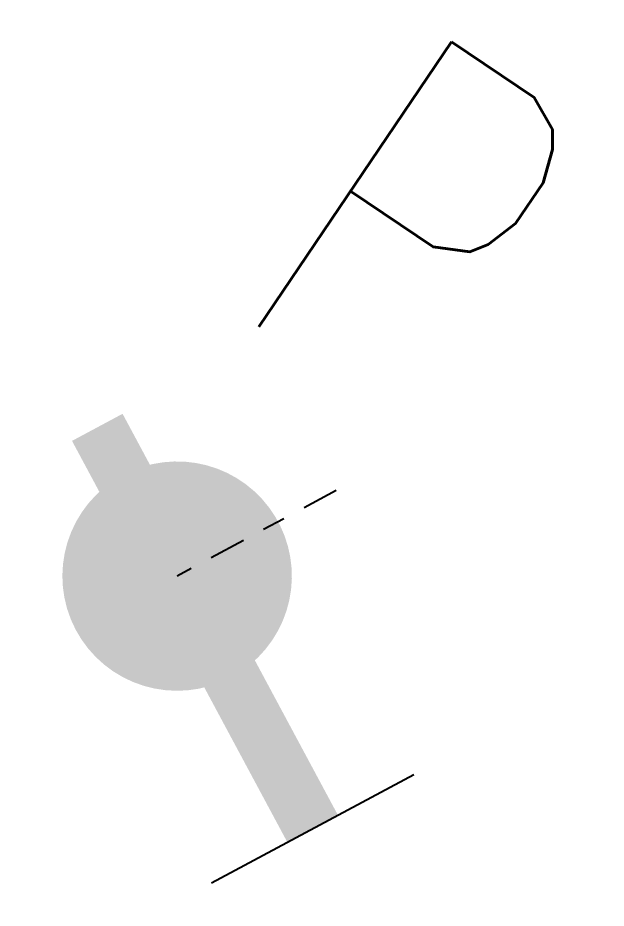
# Model space of a CAD drawing. Header units: millimetres. Extents: x 150998 to 151977, y 126997 to 128005.
# Drawn here: x 150999.654 to 151002.217, y 127513.753 to 127517.636 of the extents above; entities that cross this region are included whole.
import ezdxf
from ezdxf.enums import TextEntityAlignment as Align

# ---------------------------------------------------------------- set-up
doc = ezdxf.new("R2010")
doc.units = ezdxf.units.MM
doc.linetypes.add('CENTER', pattern=[50.8, 31.75, -6.35, 6.35, -6.35])
doc.linetypes.add('L_100_PE', pattern=[14, 10, -1.5, 1, -1.5])
doc.layers.get('0').update_dxf_attribs({"linetype": 'CONTINUOUS'})
for name, color, linetype in [('L_140', 3, 'CONTINUOUS'), ('L_300', 7, 'CONTINUOUS'), ('L_340', 7, 'CONTINUOUS')]:
    doc.layers.add(name, color=color, linetype=linetype)
doc.styles.add('G_ROMANS', font='ROMANS.SHX', dxfattribs={"width": 0.75})

# ---------------------------------------------------------------- blocks, each defined once
blk = doc.blocks.new('L_300_12')
at = {"color": 0, "linetype": 'Continuous', "const_width": 0.4967, "flags": 128}
blk.add_lwpolyline([(-0.2517, 0, 1), (0.2517, 0, 1)], format="xyb", close=True, dxfattribs=at)
at = {"color": 0, "linetype": 'Continuous', "style": 'G_ROMANS', "width": 0.75}
blk.add_text('P', height=1.5, dxfattribs=at).set_placement((0, 1.85), align=Align.MIDDLE)
at = {"color": 0, "linetype": 'Continuous', "style": 'G_ROMANS', "width": 0.75, "flags": 3}
for tag, p in [('DEF_LEG', (0, -5)), ('DEF_COUP', (0, -7.5)), ('DEF_TYPE', (0, -10))]:
    blk.add_attdef(tag, text='', height=1.2, dxfattribs=at).set_placement(p, align=Align.MIDDLE)
blk = doc.blocks.new('L_340_07')
at = {"color": 0, "linetype": 'Continuous', "flags": 128}
blk.add_lwpolyline([(1.25, -0.5), (1.25, 0.5)], dxfattribs=at)
at = {"color": 0, "linetype": 'Continuous', "const_width": 0.25, "flags": 128}
blk.add_lwpolyline([(0, 0), (1.25, 0)], dxfattribs=at)
at = {"color": 0, "linetype": 'Continuous', "style": 'G_ROMANS', "width": 0.75, "flags": 3}
for tag, p in [('DEF_LEG', (0.7227, -3.4651)), ('DEF_COUP', (0.7227, -5.9651)), ('DEF_TYPE', (0.7227, -8.4651))]:
    blk.add_attdef(tag, text='', height=1.2, dxfattribs=at).set_placement(p, align=Align.MIDDLE)

msp = doc.modelspace()

# ---------------------------------------------------------------- linework, layer by layer
at = {"layer": 'L_140', "linetype": 'L_100_PE', "flags": 128}
msp.add_lwpolyline([(151000, 127515.8499, 0.25, 0.25, 0), (151000.3478, 127515.2012, 0, 0, 0)], format="xyseb", dxfattribs=at)
at = {"layer": 'L_300', "linetype": 'CENTER', "ltscale": 0.005, "flags": 128}
msp.add_lwpolyline([(151001.0405, 127515.5742), (151000.3478, 127515.2012)], dxfattribs=at)

# ---------------------------------------------------------------- block references
at = {"layer": 'L_300', "rotation": 325.9625927607126}
msp.add_blockref('L_300_12', (151000.3478, 127515.2012), dxfattribs=at)
at = {"layer": 'L_340', "rotation": 298.2003335074007}
msp.add_blockref('L_340_07', (151000.3478, 127515.2012), dxfattribs=at)

doc.saveas('drawing.dxf')
